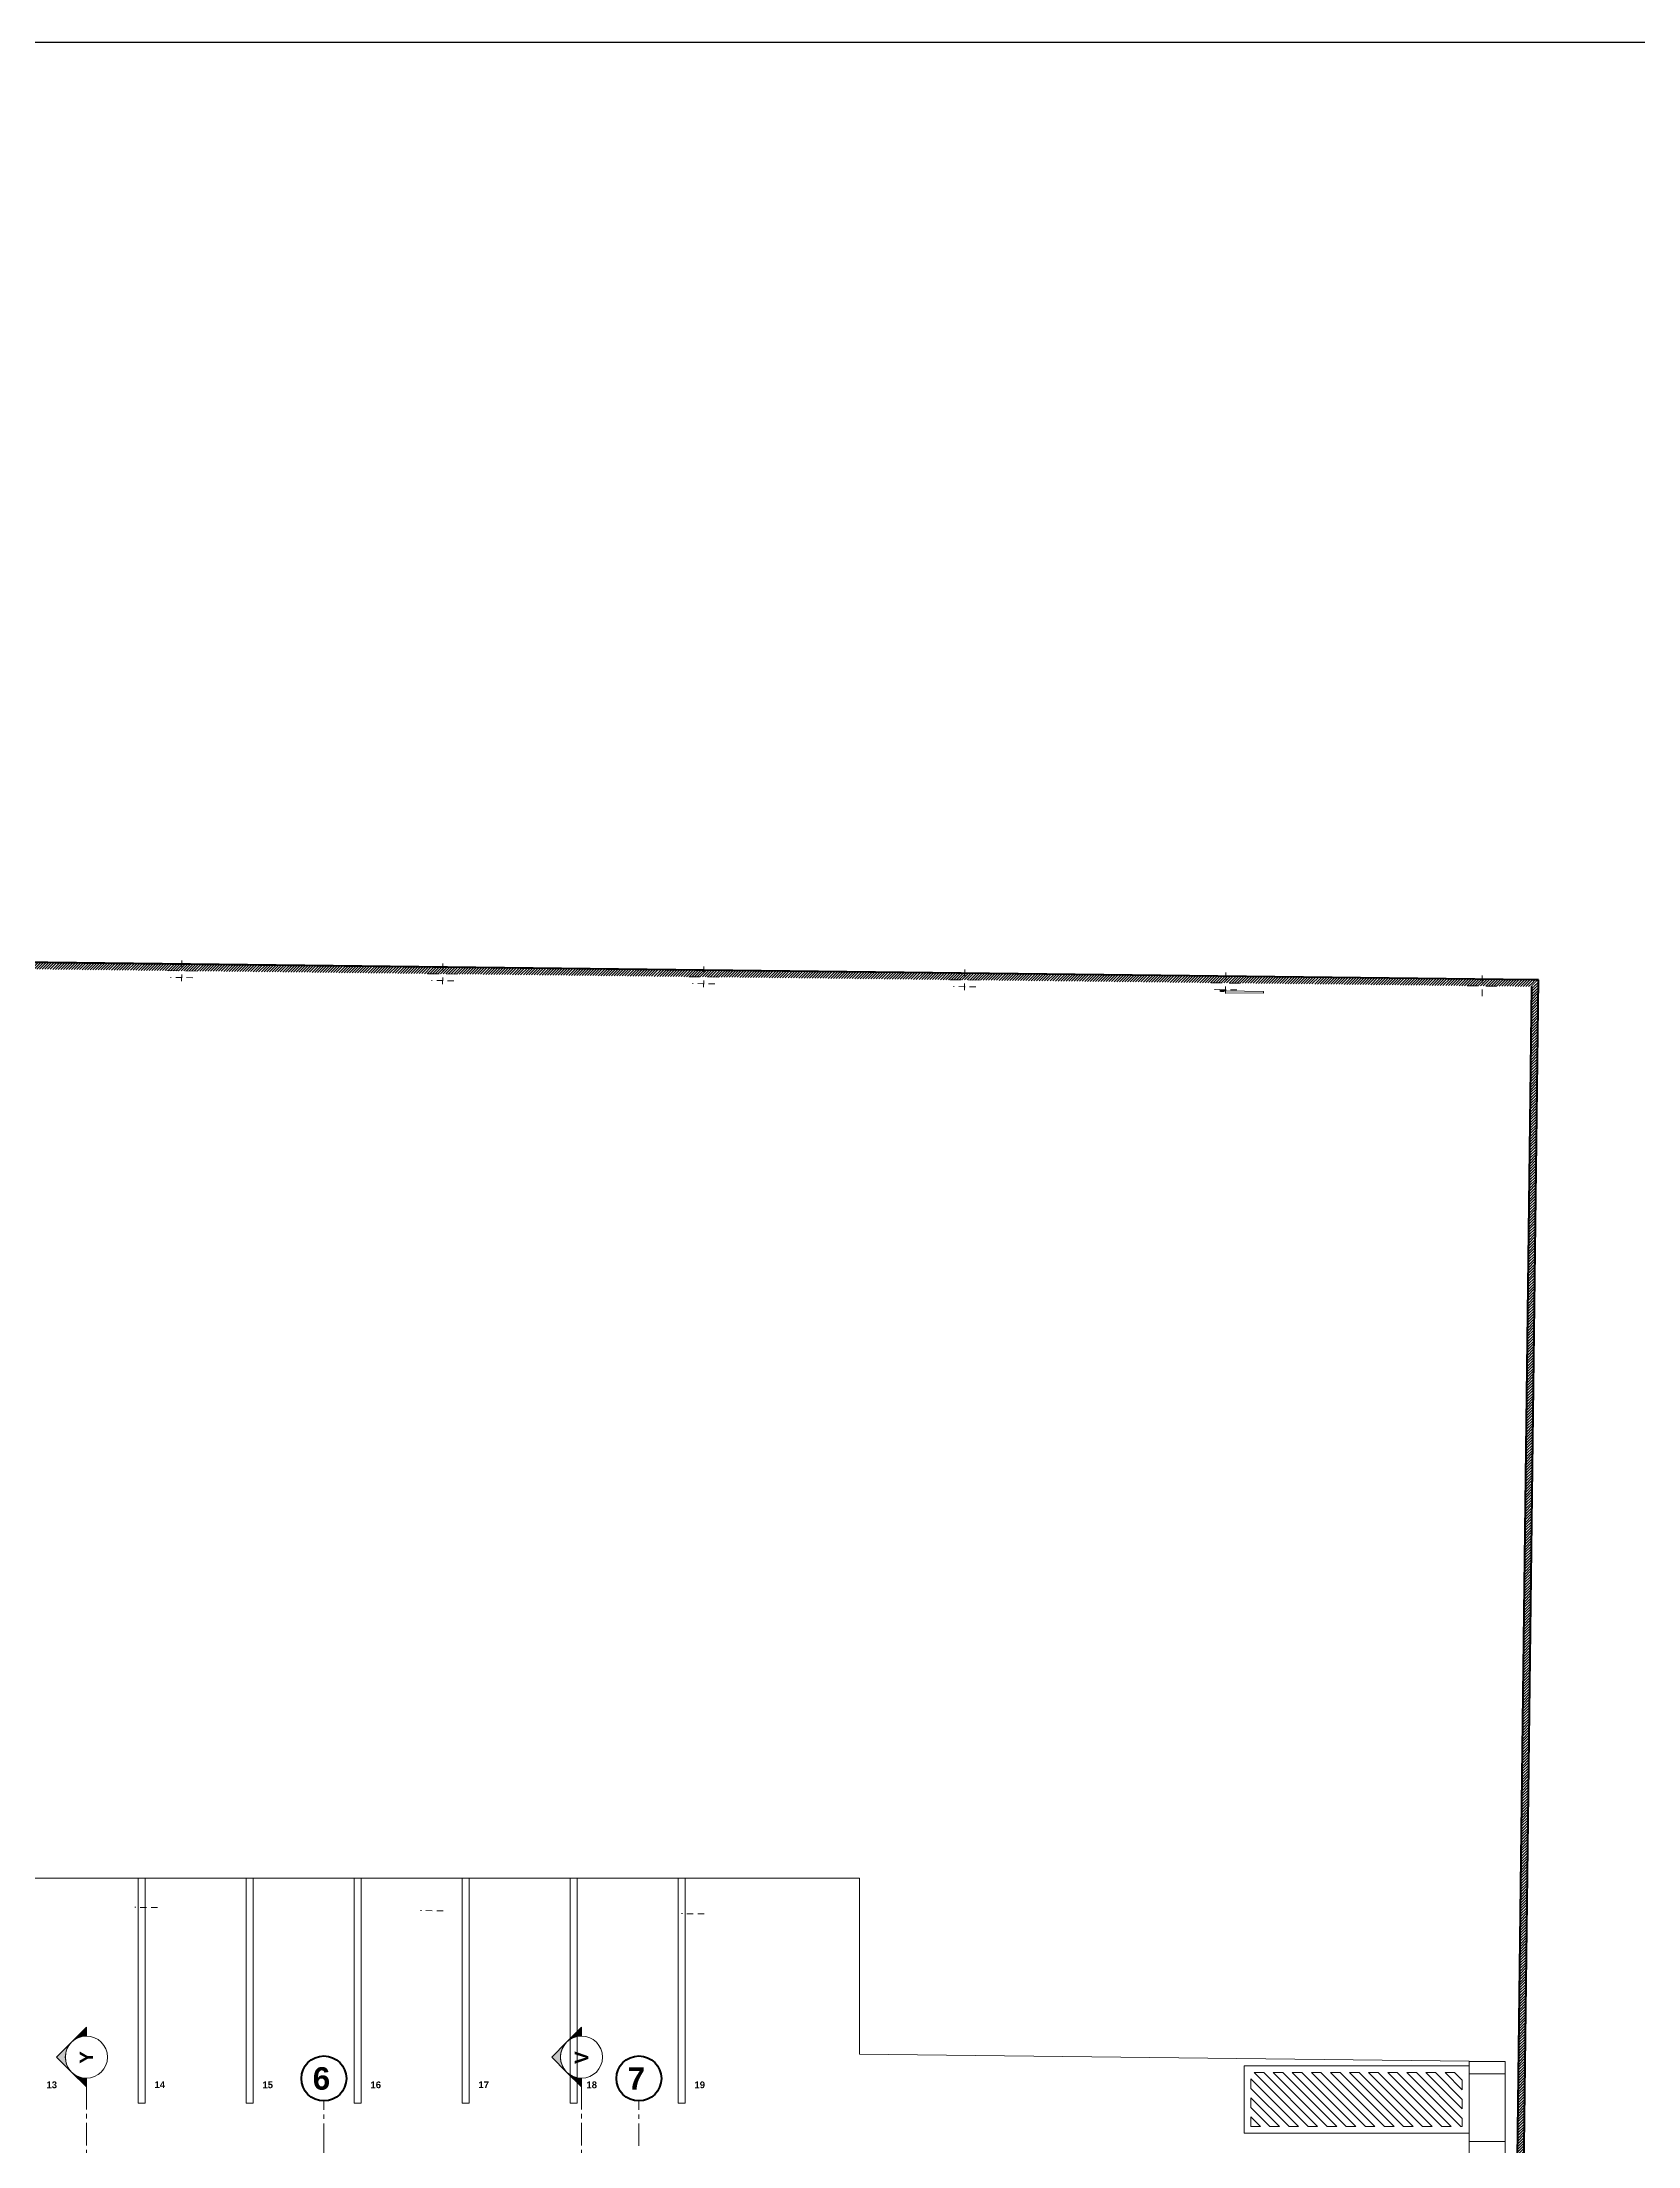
# Model space of a CAD drawing. Header units: inches. Extents: x -38 to 5698, y -33 to 92.
# Drawn here: x 38.06 to 73.52, y 44.9 to 91.66 of the extents above; entities that cross this region are included whole.
import ezdxf

# ---------------------------------------------------------------- set-up
doc = ezdxf.new("R2010")
doc.units = ezdxf.units.IN
doc.header["$MEASUREMENT"] = 0
doc.set_wipeout_variables(frame=1)
doc.header["$PDMODE"] = 1
for name, pattern in [('Línea Oculta', [0.195611, 0.141111, -0.0545]), ('Punto & Raya', [0.65, 0.5, -0.075, 0, -0.075]), ('Rayas', [0.282222, 0.141111, -0.141111]), ('Wipeout_Contour', [1, 0, -1])]:
    doc.linetypes.add(name, pattern=pattern)
for name, color, linetype in [('02 _ ARQ _ ALB _ Ejes Generales', 7, 'Continuous'), ('08 _ STR _ EXT _ Estacionamiento-Pavimento', 7, 'Continuous'), ('Dibujo 2D - General', 7, 'Continuous'), ('Estructura - 03 LOSA', 7, 'Continuous'), ('Estructura - 04 MURO', 253, 'Continuous'), ('Interior - Equipamiento', 7, 'Continuous'), ('Marcador - Secciones', 251, 'Continuous'), ('MOD', 7, 'Continuous')]:
    doc.layers.add(name, color=color, linetype=linetype)
doc.styles.add('Estilo_Generado_1', font='swisseb.ttf')
doc.styles.add('Estilo_Generado_8', font='arialbd.ttf')
pattern_1 = [(45, (0, 0), (-0.030052038, 0.030052038), [])]

msp = doc.modelspace()

# ---------------------------------------------------------------- hatches: boundary and pattern name
at = {"layer": 'Estructura - 03 LOSA', "linetype": 'Continuous', "lineweight": 13}
h = msp.add_hatch(dxfattribs=at)
h.set_pattern_fill('CEMENTO_PULIDO_1_50X3_00_69', color=251, style=0, pattern_type=2)
h.set_pattern_definition([(0, (0, 0), (0, 1.5), []), (90, (0, 0), (-3, 0), [])])
h.paths.add_polyline_path([(69.77, 1.65), (70.57, 1.65), (70.57, 46.775), (69.77, 46.775)])
at = {"layer": 'Marcador - Secciones', "linetype": 'Continuous', "lineweight": 13}
for points in [[(39.042, 47.536), (38.711, 47.205, -0.198912), (39.042, 47.342)], [(50.045, 47.536), (49.714, 47.205, -0.198912), (50.045, 47.342)], [(38.711, 47.205), (38.38, 46.874), (38.711, 46.542, -0.414214)], [(49.714, 47.205), (49.383, 46.874), (49.714, 46.542, -0.414214)], [(39.042, 46.211), (39.042, 46.405, -0.198912), (38.711, 46.542)], [(50.045, 46.211), (50.045, 46.405, -0.198912), (49.714, 46.542)]]:
    msp.add_hatch(color=7, dxfattribs=at).paths.add_polyline_path(points)

# ---------------------------------------------------------------- linework, layer by layer
at = {"layer": '02 _ ARQ _ ALB _ Ejes Generales', "color": 252, "linetype": 'Punto & Raya', "lineweight": 13}
for p, q in [((44.32, 44.9), (44.32, 45.9)), ((51.32, 44.9), (51.32, 45.9)), ((44.32, 3.05), (44.32, 44.9))]:
    msp.add_line(p, q, dxfattribs=at)
at = {"layer": '02 _ ARQ _ ALB _ Ejes Generales', "color": 7, "linetype": 'Continuous', "lineweight": 60}
for centre in [(44.32, 46.4), (51.32, 46.4)]:
    msp.add_circle(centre, 0.5, dxfattribs=at)
at = {"layer": '02 _ ARQ _ ALB _ Ejes Generales', "color": 7, "linetype": 'Punto & Raya', "lineweight": 13}
msp.add_point((44.32, 44.9), dxfattribs=at)
msp.add_point((44.32, 44.9), dxfattribs=at)
at = {"layer": '08 _ STR _ EXT _ Estacionamiento-Pavimento', "color": 7, "linetype": 'Continuous', "lineweight": 18, "flags": 128}
msp.add_lwpolyline([(9.07, 40.85), (52.92, 40.85), (52.92, 1.5), (69.77, 1.5), (69.77, 46.784), (56.22, 46.937), (56.22, 50.85), (9.07, 50.85)], close=True, dxfattribs=at)
at = {"layer": 'Estructura - 03 LOSA', "color": 7, "linetype": 'Continuous', "lineweight": 18, "flags": 128}
msp.add_lwpolyline([(69.77, 1.65), (70.57, 1.65), (70.57, 46.775), (69.77, 46.775)], close=True, dxfattribs=at)
at = {"layer": 'Interior - Equipamiento', "color": 252, "linetype": 'Continuous', "lineweight": 13, "flags": 128}
for points in [[(40.195, 45.85), (40.345, 45.85), (40.345, 50.85), (40.195, 50.85)], [(42.595, 45.85), (42.745, 45.85), (42.745, 50.85), (42.595, 50.85)], [(44.995, 45.85), (45.145, 45.85), (45.145, 50.85), (44.995, 50.85)], [(47.395, 45.85), (47.545, 45.85), (47.545, 50.85), (47.395, 50.85)], [(49.795, 45.85), (49.945, 45.85), (49.945, 50.85), (49.795, 50.85)], [(52.195, 45.85), (52.345, 45.85), (52.345, 50.85), (52.195, 50.85)], [(64.77, 45.181), (64.77, 46.681), (69.77, 46.681), (69.77, 45.181)], [(64.92, 46.18), (65.769, 45.331), (65.981, 45.331), (64.92, 46.392)], [(64.993, 46.531), (66.193, 45.331), (66.405, 45.331), (65.205, 46.531)], [(65.417, 46.531), (66.617, 45.331), (66.829, 45.331), (65.629, 46.531)], [(65.841, 46.531), (67.041, 45.331), (67.253, 45.331), (66.053, 46.531)], [(66.266, 46.531), (67.466, 45.331), (67.678, 45.331), (66.478, 46.531)], [(66.69, 46.531), (67.89, 45.331), (68.102, 45.331), (66.902, 46.531)], [(67.114, 46.531), (68.314, 45.331), (68.526, 45.331), (67.326, 46.531)], [(67.538, 46.531), (68.738, 45.331), (68.95, 45.331), (67.75, 46.531)], [(67.963, 46.531), (69.163, 45.331), (69.375, 45.331), (68.175, 46.531)], [(68.387, 46.531), (69.587, 45.331), (69.62, 45.331), (69.62, 45.511), (68.599, 46.531)], [(68.811, 46.531), (69.62, 45.723), (69.62, 45.935), (69.023, 46.531)], [(69.235, 46.531), (69.62, 46.147), (69.62, 46.359), (69.448, 46.531)], [(64.92, 45.756), (65.344, 45.331), (65.556, 45.331), (64.92, 45.968)], [(64.92, 45.331), (65.132, 45.331), (64.92, 45.544)]]:
    msp.add_lwpolyline(points, close=True, dxfattribs=at)
at = {"layer": 'Marcador - Secciones', "color": 251, "linetype": 'Punto & Raya', "lineweight": 13}
for p, q in [((39.042, 46.211), (39.042, 0.888)), ((50.045, 46.211), (50.045, 0.947))]:
    msp.add_line(p, q, dxfattribs=at)
at = {"layer": 'Marcador - Secciones', "color": 7, "linetype": 'Continuous', "lineweight": 13, "flags": 128}
for points in [[(39.042, 47.536), (39.042, 47.342, 0.198912), (38.711, 47.205)], [(50.045, 47.536), (50.045, 47.342, 0.198912), (49.714, 47.205)], [(38.711, 47.205, 0.414214), (38.711, 46.542), (38.38, 46.874)], [(49.714, 47.205, 0.414214), (49.714, 46.542), (49.383, 46.874)], [(39.042, 46.211), (39.042, 46.405, -0.198912), (38.711, 46.542)], [(50.045, 46.211), (50.045, 46.405, -0.198912), (49.714, 46.542)]]:
    msp.add_lwpolyline(points, format="xyb", close=True, dxfattribs=at)
at = {"layer": 'Marcador - Secciones', "color": 7, "linetype": 'Continuous', "lineweight": 13}
for centre in [(39.042, 46.874), (50.045, 46.874)]:
    msp.add_circle(centre, 0.468, dxfattribs=at)
at = {"layer": 'MOD', "color": 251, "linetype": 'Línea Oculta', "lineweight": 13}
for p, q in [((40.62, 50.199), (40.12, 50.204)), ((46.97, 50.125), (46.47, 50.131)), ((52.769, 50.057), (52.269, 50.063))]:
    msp.add_line(p, q, dxfattribs=at)
at = {"layer": 'MOD', "color": 251, "linetype": 'Continuous', "lineweight": 13}
for p in [(40.574, 67.725), (41.124, 67.719), (46.923, 67.652), (52.723, 67.584), (58.523, 67.517), (64.322, 67.449), (70.022, 67.383), (40.411, 53.726), (40.961, 53.72), (46.761, 53.653), (52.56, 53.585), (58.36, 53.518), (64.159, 53.45), (69.859, 53.384), (58.302, 48.568), (64.102, 48.501), (69.801, 48.434)]:
    msp.add_point(p, dxfattribs=at)
at = {"layer": 'MOD', "color": 165, "linetype": 'Rayas', "lineweight": 25}
for p in [(65.317, 66.988), (65.176, 54.888)]:
    msp.add_point(p, dxfattribs=at)
at = {"layer": 'MOD', "color": 7, "linetype": 'Continuous', "lineweight": 13}
msp.add_point((59.897, 48.399), dxfattribs=at)

# ---------------------------------------------------------------- texts
at = {"layer": '02 _ ARQ _ ALB _ Ejes Generales', "color": 7, "lineweight": 30, "char_height": 0.5, "attachment_point": 1, "style": 'Estilo_Generado_1'}
for s, insert in [('\\A1;{\\pql;\\pt0;\\fSwis721 Ex BT|b1|i0|c0|p34;6}', (44.071, 46.65)), ('\\A1;{\\pql;\\pt0;\\fSwis721 Ex BT|b1|i0|c0|p34;7}', (51.071, 46.65))]:
    msp.add_mtext(s, dxfattribs=dict(at, insert=insert))
at = {"layer": 'Interior - Equipamiento', "color": 252, "lineweight": 13, "char_height": 0.15, "attachment_point": 4, "style": 'Estilo_Generado_8'}
for s, insert in [('\\A1;{\\pql;\\fArial|b1|i0|c0|p34;13}', (38.156, 46.257)), ('\\A1;{\\pql;\\fArial|b1|i0|c0|p34;14}', (40.556, 46.259)), ('\\A1;{\\pql;\\fArial|b1|i0|c0|p34;15}', (42.956, 46.257)), ('\\A1;{\\pql;\\fArial|b1|i0|c0|p34;16}', (45.356, 46.257)), ('\\A1;{\\pql;\\fArial|b1|i0|c0|p34;17}', (47.756, 46.259)), ('\\A1;{\\pql;\\fArial|b1|i0|c0|p34;18}', (50.156, 46.257)), ('\\A1;{\\pql;\\fArial|b1|i0|c0|p34;19}', (52.556, 46.257))]:
    msp.add_mtext(s, dxfattribs=dict(at, insert=insert))
at = {"layer": 'Marcador - Secciones', "color": 5, "lineweight": 25, "char_height": 0.3, "attachment_point": 7, "rotation": 90, "style": 'Estilo_Generado_1'}
for s, insert in [('\\A1;{\\pql;\\pt0;\\fSwis721 Ex BT|b1|i0|c0|p34;Y}', (39.192, 46.727)), ('\\A1;{\\pql;\\pt0;\\fSwis721 Ex BT|b1|i0|c0|p34;V}', (50.195, 46.723))]:
    msp.add_mtext(s, dxfattribs=dict(at, insert=insert))

# ---------------------------------------------------------------- wipeouts: each hides what was drawn before it
at = {"color": 254, "linetype": 'Wipeout_Contour', "lineweight": 0, "ltscale": 301.882401}
msp.add_wipeout([(71.162, 70.82), (71.16, 70.67), (71.312, 70.818)], dxfattribs=at).dxf.layer = 'Estructura - 04 MURO'

# ---------------------------------------------------------------- next in the draw order: hatches: boundary and pattern name
at = {"layer": 'Estructura - 04 MURO', "linetype": 'Continuous', "lineweight": 5}
h = msp.add_hatch(dxfattribs=at)
h.set_pattern_fill('LADRILLO_COMÚN_0002', color=252, style=0, pattern_type=2)
h.set_pattern_definition(pattern_1)
h.paths.add_polyline_path([(71.162, 70.82), (71.16, 70.67), (71.312, 70.818)])

# ---------------------------------------------------------------- next in the draw order: wipeouts: each hides what was drawn before it
at = {"color": 254, "linetype": 'Wipeout_Contour', "lineweight": 0, "ltscale": 341.454326}
msp.add_wipeout([(71.16, 70.67), (70.31, 1.65), (70.458, 1.5), (71.31, 70.668)], dxfattribs=at).dxf.layer = 'Estructura - 04 MURO'

# ---------------------------------------------------------------- next in the draw order: hatches: boundary and pattern name
at = {"layer": 'Estructura - 04 MURO', "linetype": 'Continuous', "lineweight": 5}
h = msp.add_hatch(dxfattribs=at)
h.set_pattern_fill('LADRILLO_COMÚN_0002', color=252, style=0, pattern_type=2)
h.set_pattern_definition(pattern_1)
h.paths.add_polyline_path([(71.16, 70.67), (70.31, 1.65), (70.458, 1.5), (71.31, 70.668)])

# ---------------------------------------------------------------- next in the draw order: wipeouts: each hides what was drawn before it
at = {"color": 254, "linetype": 'Wipeout_Contour', "lineweight": 0, "ltscale": 300.500034}
msp.add_wipeout([(71.31, 70.668), (71.312, 70.818), (71.16, 70.67)], dxfattribs=at).dxf.layer = 'Estructura - 04 MURO'

# ---------------------------------------------------------------- next in the draw order: hatches: boundary and pattern name
at = {"layer": 'Estructura - 04 MURO', "linetype": 'Continuous', "lineweight": 5}
h = msp.add_hatch(dxfattribs=at)
h.set_pattern_fill('LADRILLO_COMÚN_0002', color=252, style=0, pattern_type=2)
h.set_pattern_definition(pattern_1)
h.paths.add_polyline_path([(71.31, 70.668), (71.312, 70.818), (71.16, 70.67)])

# ---------------------------------------------------------------- next in the draw order: linework, layer by layer
at = {"layer": 'Estructura - 04 MURO', "color": 7, "linetype": 'Continuous', "lineweight": 80, "flags": 128}
for points in [[(71.16, 70.67), (70.31, 1.65)], [(70.458, 1.5), (71.312, 70.818)], [(71.312, 70.818), (71.162, 70.82)]]:
    msp.add_lwpolyline(points, dxfattribs=at)

# ---------------------------------------------------------------- next in the draw order: wipeouts: each hides what was drawn before it
at = {"color": 254, "linetype": 'Wipeout_Contour', "lineweight": 0, "ltscale": 345.559689}
msp.add_wipeout([(12.174, 71.506), (12.172, 71.356), (71.16, 70.67), (71.162, 70.82)], dxfattribs=at).dxf.layer = 'Estructura - 04 MURO'

# ---------------------------------------------------------------- next in the draw order: hatches: boundary and pattern name
at = {"layer": 'Estructura - 04 MURO', "linetype": 'Continuous', "lineweight": 5}
h = msp.add_hatch(dxfattribs=at)
h.set_pattern_fill('LADRILLO_COMÚN_0002', color=252, style=0, pattern_type=2)
h.set_pattern_definition(pattern_1)
h.paths.add_polyline_path([(12.174, 71.506), (12.172, 71.356), (71.16, 70.67), (71.162, 70.82)])

# ---------------------------------------------------------------- next in the draw order: linework, layer by layer
msp.add_lwpolyline([(-38.241, 91.663), (630.501, 91.663), (630.501, -33.22), (-38.241, -33.22)], close=True)
at = {"layer": 'Dibujo 2D - General', "color": 1, "linetype": 'Continuous', "lineweight": 35}
msp.add_lwpolyline([(2.766, 71.615), (2.17, 1.5), (70.458, 1.5), (71.312, 70.818)], close=True, dxfattribs=at)
at = {"layer": 'Estructura - 04 MURO', "color": 7, "linetype": 'Continuous', "lineweight": 80, "flags": 128}
msp.add_lwpolyline([(71.162, 70.82), (12.174, 71.506)], dxfattribs=at)
at = {"layer": 'MOD', "color": 251, "linetype": 'Continuous', "lineweight": 13}
for p, q in [((41.163, 71.099), (41.165, 71.249)), ((46.963, 71.031), (46.964, 71.181)), ((52.762, 70.964), (52.764, 71.114)), ((41.082, 71.02), (40.832, 71.023)), ((41.161, 70.939), (41.159, 70.789)), ((41.242, 71.018), (41.492, 71.015)), ((46.882, 70.952), (46.632, 70.955)), ((46.961, 70.871), (46.959, 70.721)), ((47.042, 70.95), (47.292, 70.948)), ((52.681, 70.885), (52.431, 70.888)), ((52.76, 70.804), (52.759, 70.654)), ((52.841, 70.883), (53.091, 70.88)), ((58.481, 70.817), (58.231, 70.82)), ((58.56, 70.736), (58.558, 70.586)), ((58.562, 70.896), (58.564, 71.046)), ((58.641, 70.816), (58.891, 70.813)), ((64.281, 70.75), (64.031, 70.753)), ((64.36, 70.669), (64.358, 70.519)), ((64.361, 70.829), (64.363, 70.979)), ((64.441, 70.748), (64.691, 70.745)), ((69.98, 70.684), (69.73, 70.687)), ((70.061, 70.763), (70.063, 70.913)), ((70.14, 70.682), (70.39, 70.679)), ((70.059, 70.603), (70.058, 70.453))]:
    msp.add_line(p, q, dxfattribs=at)
at = {"layer": 'MOD', "color": 251, "linetype": 'Línea Oculta', "lineweight": 13}
for p, q in [((41.41, 70.866), (40.91, 70.872)), ((47.21, 70.798), (46.71, 70.804)), ((53.01, 70.731), (52.51, 70.737)), ((58.809, 70.664), (58.309, 70.669)), ((64.609, 70.596), (64.109, 70.602))]:
    msp.add_line(p, q, dxfattribs=at)
at = {"layer": 'MOD', "color": 7, "linetype": 'Continuous', "lineweight": 13}
for p, q in [((64.244, 70.6), (64.109, 70.602)), ((64.244, 70.6), (64.109, 70.602)), ((64.359, 70.599), (64.244, 70.6)), ((64.359, 70.599), (64.244, 70.6)), ((64.359, 70.599), (64.244, 70.6))]:
    msp.add_line(p, q, dxfattribs=at)
at = {"layer": 'MOD', "color": 165, "linetype": 'Continuous', "lineweight": 25}
for p, q in [((64.243, 70.56), (64.244, 70.6)), ((64.318, 70.559), (64.243, 70.56)), ((64.244, 70.6), (64.359, 70.599)), ((64.358, 70.571), (64.318, 70.571)), ((64.318, 70.571), (64.318, 70.559)), ((64.359, 70.599), (64.358, 70.571))]:
    msp.add_line(p, q, dxfattribs=at)
at = {"layer": 'MOD', "color": 165, "linetype": 'Continuous', "lineweight": 15}
for p, q in [((65.202, 70.561), (64.358, 70.571)), ((64.358, 70.571), (64.358, 70.531)), ((64.358, 70.531), (65.202, 70.521)), ((65.202, 70.521), (65.202, 70.561))]:
    msp.add_line(p, q, dxfattribs=at)
at = {"layer": 'MOD', "color": 251, "linetype": 'Continuous', "lineweight": 13}
for p in [(41.162, 71.019), (46.962, 70.951), (52.761, 70.884), (58.561, 70.816), (64.361, 70.749), (70.06, 70.683)]:
    msp.add_point(p, dxfattribs=at)

doc.saveas('drawing.dxf')
